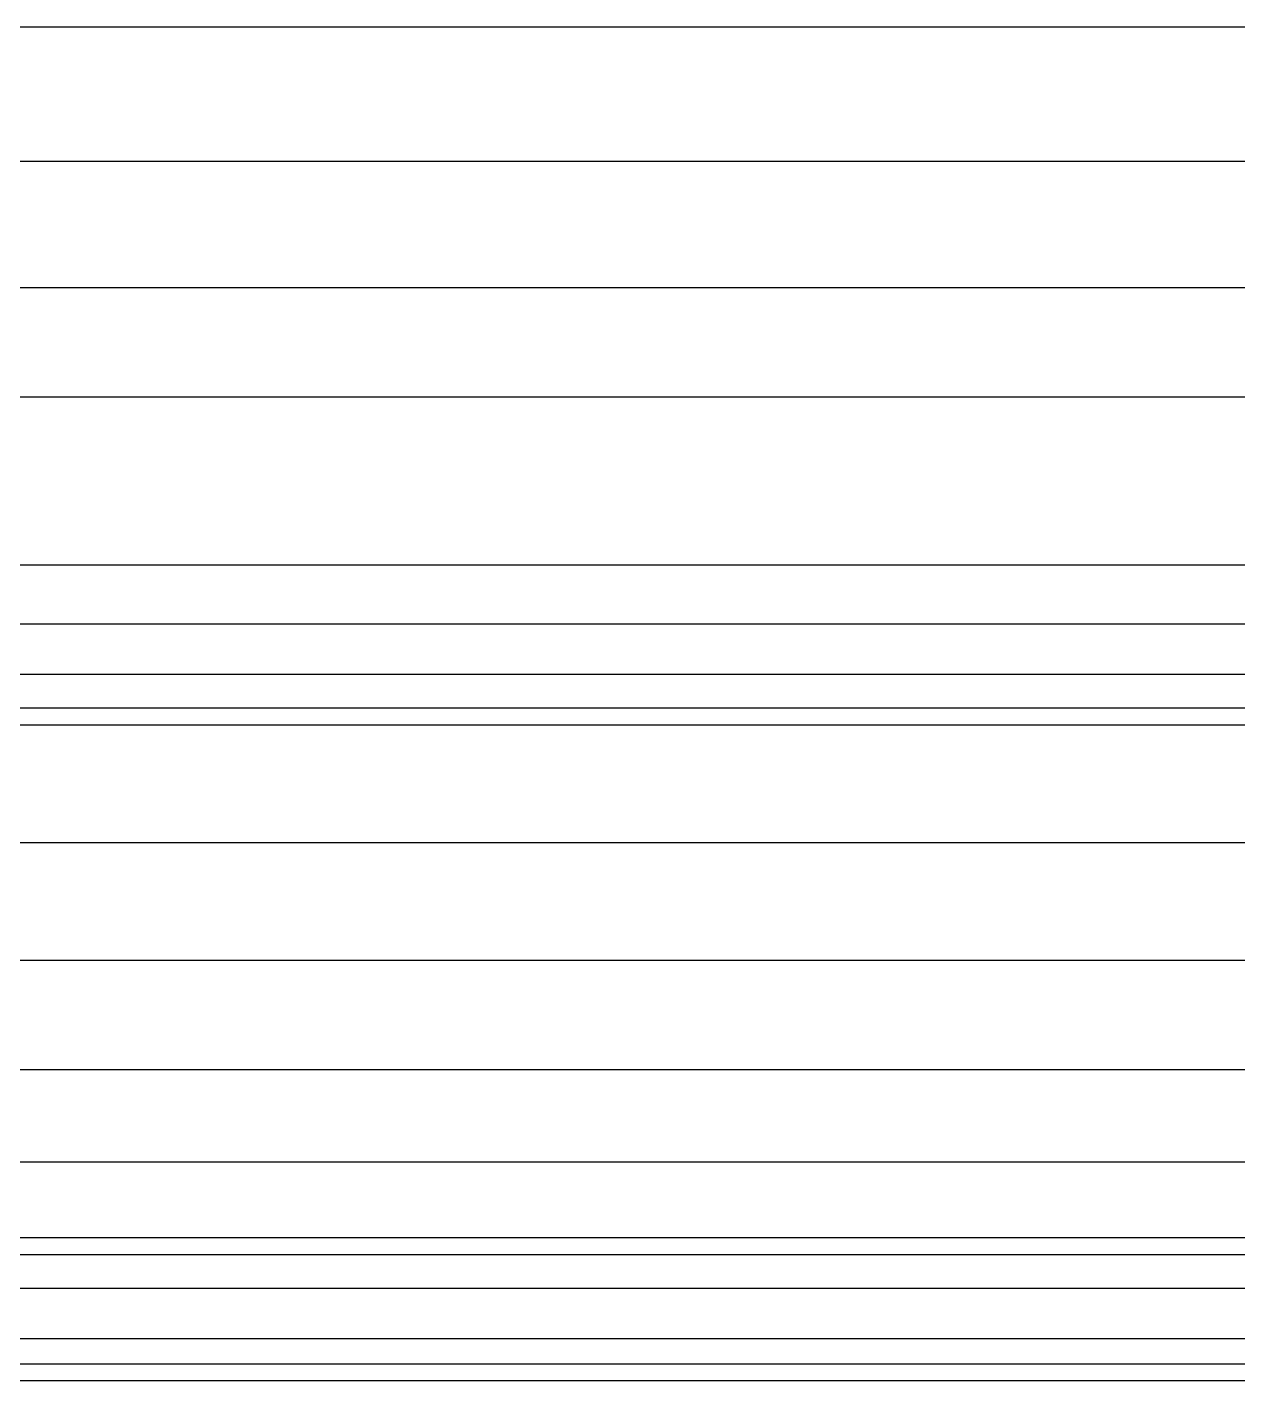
# Model space of a CAD drawing. Header units: millimetres. Extents: x -85 to 1059, y -155 to 155.
# Drawn here: x 1000.5508 to 1000.6016, y 153.2127 to 153.2695 of the extents above; entities that cross this region are included whole.
import ezdxf

# ---------------------------------------------------------------- set-up
doc = ezdxf.new("R2010")
doc.units = ezdxf.units.MM
doc.header["$MEASUREMENT"] = 0
doc.layers.add('Default', color=7, linetype='Continuous', true_color=0x000000)

msp = doc.modelspace()

# ---------------------------------------------------------------- linework, layer by layer
at = {"layer": 'Default'}
for points in [[(1007, 153.269533, 3.961134), (1003.75, 153.269533, 3.961134), (1000.5, 153.269533, 3.961134)], [(1007, 153.269533, -4.46073), (1003.75, 153.269533, -4.46073), (1000.5, 153.269533, -4.46073)], [(1007, 153.263889, 3.962898), (1003.75, 153.263889, 3.962898), (1000.5, 153.263889, 3.962898)], [(1007, 153.263889, -4.462494), (1003.75, 153.263889, -4.462494), (1000.5, 153.263889, -4.462494)], [(1007, 153.258597, 3.965015), (1003.75, 153.258597, 3.965015), (1000.5, 153.258597, 3.965015)], [(1007, 153.258597, -4.464258), (1003.75, 153.258597, -4.464258), (1000.5, 153.258597, -4.464258)], [(1007, 153.254011, 3.967131), (1003.75, 153.254011, 3.967131), (1000.5, 153.254011, 3.967131)], [(1007, 153.254011, -4.466374), (1003.75, 153.254011, -4.466374), (1000.5, 153.254011, -4.466374)], [(1007, 153.246955, 3.971012), (1003.75, 153.246955, 3.971012), (1000.5, 153.246955, 3.971012)], [(1007, 153.246955, -4.470255), (1003.75, 153.246955, -4.470255), (1000.5, 153.246955, -4.470255)], [(1007, 153.244486, -4.472371), (1003.75, 153.244486, -4.472371), (1000.5, 153.244486, -4.472371)], [(1007, 153.242369, 3.974892), (1003.75, 153.242369, 3.974892), (1000.5, 153.242369, 3.974892)], [(1007, 153.242369, -4.474488), (1003.75, 153.242369, -4.474488), (1000.5, 153.242369, -4.474488)], [(1007, 153.240958, 4.899876), (1003.75, 153.240958, 4.899876), (1000.5, 153.240958, 4.899876)], [(1007, 153.240958, 3.977009), (1003.75, 153.240958, 3.977009), (1000.5, 153.240958, 3.977009)], [(1007, 153.240958, -4.476605), (1003.75, 153.240958, -4.476605), (1000.5, 153.240958, -4.476605)], [(1007, 153.240252, 3.979479), (1003.75, 153.240252, 3.979479), (1000.5, 153.240252, 3.979479)], [(1007, 153.240252, -4.478721), (1003.75, 153.240252, -4.478721), (1000.5, 153.240252, -4.478721)], [(1007, 153.235314, 4.898112), (1003.75, 153.235314, 4.898112), (1000.5, 153.235314, 4.898112)], [(1007, 153.235314, -5.397355), (1003.75, 153.235314, -5.397355), (1000.5, 153.235314, -5.397355)], [(1007, 153.230375, 4.895995), (1003.75, 153.230375, 4.895995), (1000.5, 153.230375, 4.895995)], [(1007, 153.230375, -5.395238), (1003.75, 153.230375, -5.395238), (1000.5, 153.230375, -5.395238)], [(1007, 153.225789, 4.893526), (1003.75, 153.225789, 4.893526), (1000.5, 153.225789, 4.893526)], [(1007, 153.225789, -5.392769), (1003.75, 153.225789, -5.392769), (1000.5, 153.225789, -5.392769)], [(1007, 153.221908, 4.891056), (1003.75, 153.221908, 4.891056), (1000.5, 153.221908, 4.891056)], [(1007, 153.221908, -5.390299), (1003.75, 153.221908, -5.390299), (1000.5, 153.221908, -5.390299)], [(1007, 153.218733, 4.88894), (1003.75, 153.218733, 4.88894), (1000.5, 153.218733, 4.88894)], [(1007, 153.218733, -5.388535), (1003.75, 153.218733, -5.388535), (1000.5, 153.218733, -5.388535)], [(1007, 153.218027, 25.339467), (1003.75, 153.218027, 25.339467), (1000.5, 153.218027, 25.339467)], [(1007, 153.218027, -25.83871), (1003.75, 153.218027, -25.83871), (1000.5, 153.218027, -25.83871)], [(1007, 153.216616, 4.886823), (1003.75, 153.216616, 4.886823), (1000.5, 153.216616, 4.886823)], [(1007, 153.2145, 4.885059), (1003.75, 153.2145, 4.885059), (1000.5, 153.2145, 4.885059)], [(1007, 153.2145, -5.384302), (1003.75, 153.2145, -5.384302), (1000.5, 153.2145, -5.384302)], [(1007, 153.213441, 4.88259), (1003.75, 153.213441, 4.88259), (1000.5, 153.213441, 4.88259)], [(1007, 153.213441, -5.381833), (1003.75, 153.213441, -5.381833), (1000.5, 153.213441, -5.381833)], [(1007, 153.212736, 4.880473), (1003.75, 153.212736, 4.880473), (1000.5, 153.212736, 4.880473)], [(1007, 153.212736, -5.379716), (1003.75, 153.212736, -5.379716), (1000.5, 153.212736, -5.379716)]]:
    msp.add_open_spline(points, degree=2, dxfattribs=at)

doc.saveas('drawing.dxf')
